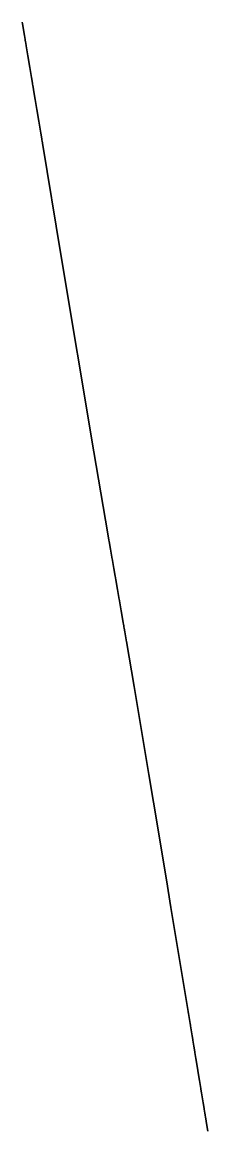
# Model space of a CAD drawing. Header units: inches. Extents: x 130170 to 284068, y 377793 to 804530.
# Drawn here: x 194832.8 to 194907, y 477730.7 to 478174.7 of the extents above; entities that cross this region are included whole.
import ezdxf

# ---------------------------------------------------------------- set-up
doc = ezdxf.new("R2010")
doc.units = ezdxf.units.IN
doc.header["$MEASUREMENT"] = 0
doc.layers.add('muni_il', color=7, linetype='Continuous')

msp = doc.modelspace()

# ---------------------------------------------------------------- linework, layer by layer
at = {"layer": 'muni_il'}
for points in [[(194832.78, 478174.81), (194832.81, 478174.61), (194832.84, 478174.41), (194832.87, 478174.21), (194832.91, 478174.02), (194832.94, 478173.82), (194832.97, 478173.62), (194833, 478173.42), (194833.04, 478173.23), (194833.07, 478173.03), (194833.1, 478172.83), (194833.14, 478172.64), (194833.17, 478172.44), (194833.2, 478172.24), (194833.23, 478172.04), (194833.27, 478171.85), (194833.3, 478171.65), (194833.33, 478171.45), (194833.37, 478171.25), (194833.4, 478171.06), (194833.43, 478170.86), (194833.46, 478170.66), (194833.5, 478170.47), (194833.53, 478170.27), (194833.56, 478170.07), (194833.6, 478169.87), (194833.63, 478169.68), (194833.66, 478169.48), (194833.7, 478169.28), (194833.73, 478169.08), (194833.76, 478168.89), (194833.79, 478168.69), (194833.83, 478168.49), (194833.86, 478168.3), (194833.89, 478168.1), (194833.93, 478167.9), (194833.96, 478167.7), (194833.99, 478167.51), (194834.02, 478167.31), (194834.06, 478167.11), (194834.09, 478166.91), (194834.12, 478166.72), (194834.16, 478166.52), (194834.19, 478166.32), (194834.22, 478166.13), (194834.25, 478165.93), (194834.29, 478165.73), (194834.32, 478165.53), (194834.35, 478165.34), (194834.39, 478165.14), (194834.42, 478164.94), (194834.45, 478164.74), (194834.48, 478164.55), (194834.52, 478164.35), (194834.55, 478164.15), (194834.58, 478163.96), (194834.62, 478163.76), (194834.65, 478163.56), (194834.68, 478163.36), (194834.71, 478163.17), (194834.75, 478162.97), (194834.78, 478162.77), (194834.81, 478162.57), (194834.85, 478162.38), (194834.88, 478162.18), (194834.91, 478161.98), (194834.94, 478161.79), (194834.98, 478161.59), (194835.01, 478161.39), (194835.04, 478161.19), (194835.08, 478161), (194835.11, 478160.8), (194835.14, 478160.6), (194835.18, 478160.4), (194835.21, 478160.21), (194835.24, 478160.01), (194835.27, 478159.81), (194835.31, 478159.62), (194835.34, 478159.42), (194835.37, 478159.22), (194835.41, 478159.02), (194835.44, 478158.83), (194835.47, 478158.63), (194835.5, 478158.43), (194835.54, 478158.23), (194835.57, 478158.04), (194835.6, 478157.84), (194835.64, 478157.64), (194835.67, 478157.45), (194835.7, 478157.25), (194835.73, 478157.05), (194835.77, 478156.85), (194835.8, 478156.66), (194835.83, 478156.46), (194835.87, 478156.26), (194835.9, 478156.06), (194835.93, 478155.87), (194835.97, 478155.67), (194836, 478155.47), (194836.03, 478155.28), (194836.06, 478155.08), (194836.1, 478154.88), (194836.13, 478154.68), (194836.16, 478154.49), (194836.2, 478154.29), (194836.23, 478154.09), (194836.26, 478153.89), (194836.29, 478153.7), (194836.33, 478153.5), (194836.36, 478153.3), (194836.39, 478153.11), (194836.43, 478152.91), (194836.46, 478152.71), (194836.49, 478152.51), (194836.53, 478152.32), (194836.56, 478152.12), (194836.59, 478151.92), (194836.62, 478151.72), (194836.66, 478151.53), (194836.69, 478151.33), (194836.72, 478151.13), (194836.76, 478150.94), (194836.79, 478150.74), (194836.82, 478150.54), (194836.85, 478150.34), (194836.89, 478150.15), (194836.92, 478149.95), (194836.95, 478149.75), (194836.99, 478149.55), (194837.02, 478149.36), (194837.05, 478149.16), (194837.09, 478148.96), (194837.12, 478148.77), (194837.15, 478148.57), (194837.18, 478148.37), (194837.22, 478148.17), (194837.25, 478147.98), (194837.28, 478147.78), (194837.32, 478147.58), (194837.35, 478147.38), (194837.38, 478147.19), (194837.42, 478146.99), (194837.45, 478146.79), (194837.48, 478146.6), (194837.51, 478146.4), (194837.55, 478146.2), (194837.58, 478146), (194837.61, 478145.81), (194837.65, 478145.61), (194837.68, 478145.41), (194837.71, 478145.21), (194837.75, 478145.02), (194837.78, 478144.82), (194837.81, 478144.62), (194837.84, 478144.43), (194837.88, 478144.23), (194837.91, 478144.03), (194837.94, 478143.83), (194837.98, 478143.64), (194838.01, 478143.44), (194838.04, 478143.24), (194838.08, 478143.04), (194838.11, 478142.85), (194838.14, 478142.65), (194838.17, 478142.45), (194838.21, 478142.26), (194838.24, 478142.06), (194838.27, 478141.86), (194838.31, 478141.66), (194838.34, 478141.47), (194838.37, 478141.27), (194838.41, 478141.07), (194838.44, 478140.87), (194838.47, 478140.68), (194838.5, 478140.48), (194838.54, 478140.28), (194838.57, 478140.09), (194838.6, 478139.89), (194838.64, 478139.69), (194838.67, 478139.49), (194838.7, 478139.3), (194838.74, 478139.1), (194838.77, 478138.9), (194838.8, 478138.7), (194838.83, 478138.51), (194838.87, 478138.31), (194838.9, 478138.11), (194838.93, 478137.92), (194838.97, 478137.72), (194839, 478137.52), (194839.03, 478137.32), (194839.07, 478137.13), (194839.1, 478136.93), (194839.13, 478136.73), (194839.16, 478136.54), (194839.2, 478136.34), (194839.23, 478136.14), (194839.26, 478135.94), (194839.3, 478135.75), (194839.33, 478135.55), (194839.36, 478135.35), (194839.4, 478135.15), (194839.43, 478134.96), (194839.46, 478134.76), (194839.49, 478134.56), (194839.53, 478134.37), (194839.56, 478134.17), (194839.59, 478133.97), (194839.63, 478133.77), (194839.66, 478133.58), (194839.69, 478133.38), (194839.73, 478133.18), (194839.76, 478132.98), (194839.79, 478132.79), (194839.83, 478132.59), (194839.86, 478132.39), (194839.89, 478132.2), (194839.92, 478132), (194839.96, 478131.8), (194839.99, 478131.6), (194840.02, 478131.41), (194840.06, 478131.21), (194840.09, 478131.01), (194840.12, 478130.81), (194840.16, 478130.62), (194840.19, 478130.42), (194840.22, 478130.22), (194840.25, 478130.03), (194840.29, 478129.83), (194840.32, 478129.63), (194840.35, 478129.43), (194840.39, 478129.24), (194840.42, 478129.04), (194840.45, 478128.84), (194840.49, 478128.65), (194840.52, 478128.45), (194840.55, 478128.25), (194840.59, 478128.05), (194840.62, 478127.86), (194840.65, 478127.66), (194840.68, 478127.46), (194840.72, 478127.26), (194840.75, 478127.07), (194840.78, 478126.87), (194840.82, 478126.67), (194840.88, 478126.32), (194848.21, 478081.65), (194861.36, 478002.64), (194867, 477969.77), (194867.05, 477969.45), (194867.09, 477969.25), (194867.12, 477969.05), (194867.16, 477968.86), (194867.19, 477968.66), (194867.22, 477968.46), (194867.26, 477968.27), (194867.29, 477968.07), (194867.33, 477967.87), (194867.36, 477967.68), (194867.4, 477967.48), (194867.43, 477967.28), (194867.46, 477967.08), (194867.5, 477966.89), (194867.53, 477966.69), (194867.57, 477966.49), (194867.6, 477966.3), (194867.64, 477966.1), (194867.67, 477965.9), (194867.7, 477965.71), (194867.74, 477965.51), (194867.77, 477965.31), (194867.81, 477965.11), (194867.84, 477964.92), (194867.88, 477964.72), (194867.91, 477964.52), (194867.94, 477964.33), (194867.98, 477964.13), (194868.01, 477963.93), (194868.05, 477963.73), (194868.08, 477963.54), (194868.12, 477963.34), (194868.15, 477963.14), (194868.18, 477962.95), (194868.22, 477962.75), (194868.25, 477962.55), (194868.29, 477962.36), (194868.32, 477962.16), (194868.36, 477961.96), (194868.39, 477961.76), (194868.42, 477961.57), (194868.46, 477961.37), (194868.49, 477961.17), (194868.53, 477960.98), (194868.56, 477960.78), (194868.6, 477960.58), (194868.63, 477960.38), (194868.66, 477960.19), (194868.7, 477959.99), (194868.73, 477959.79), (194868.77, 477959.6), (194868.8, 477959.4), (194868.83, 477959.2), (194868.87, 477959.01), (194868.9, 477958.81), (194868.94, 477958.61), (194868.97, 477958.41), (194869.01, 477958.22), (194869.04, 477958.02), (194869.07, 477957.82), (194869.11, 477957.63), (194869.14, 477957.43), (194869.18, 477957.23), (194869.21, 477957.03), (194869.24, 477956.84), (194869.28, 477956.64), (194869.31, 477956.44), (194869.35, 477956.25), (194869.38, 477956.05), (194869.42, 477955.85), (194869.45, 477955.66), (194869.48, 477955.46), (194869.52, 477955.26), (194869.55, 477955.06), (194869.59, 477954.87), (194869.62, 477954.67), (194869.65, 477954.47), (194869.69, 477954.28), (194869.72, 477954.08), (194869.76, 477953.88), (194869.79, 477953.68), (194869.83, 477953.49), (194869.86, 477953.29), (194869.89, 477953.09), (194869.93, 477952.9), (194869.96, 477952.7), (194870, 477952.5), (194870.03, 477952.31), (194870.06, 477952.11), (194870.1, 477951.91), (194870.13, 477951.71), (194870.17, 477951.52), (194870.2, 477951.32), (194870.23, 477951.12), (194870.27, 477950.93), (194870.3, 477950.73), (194870.34, 477950.53), (194870.37, 477950.33), (194870.41, 477950.14), (194870.44, 477949.94), (194870.47, 477949.74), (194870.51, 477949.55), (194870.54, 477949.35), (194870.58, 477949.15), (194870.61, 477948.96), (194870.64, 477948.76), (194870.68, 477948.56), (194870.71, 477948.36), (194870.75, 477948.17), (194870.78, 477947.97), (194870.81, 477947.77), (194870.85, 477947.58), (194870.88, 477947.38), (194870.92, 477947.18), (194870.95, 477946.98), (194870.98, 477946.79), (194871.02, 477946.59), (194871.05, 477946.39), (194871.09, 477946.2), (194871.12, 477946), (194871.15, 477945.8), (194871.19, 477945.6), (194871.22, 477945.41), (194871.26, 477945.21), (194871.29, 477945.01), (194871.32, 477944.82), (194871.36, 477944.62), (194871.39, 477944.42), (194871.43, 477944.23), (194871.46, 477944.03), (194871.49, 477943.83), (194871.53, 477943.63), (194871.56, 477943.44), (194871.6, 477943.24), (194871.63, 477943.04), (194871.66, 477942.85), (194871.7, 477942.65), (194871.73, 477942.45), (194871.77, 477942.25), (194871.8, 477942.06), (194871.83, 477941.86), (194871.87, 477941.66), (194871.9, 477941.47), (194871.94, 477941.27), (194871.97, 477941.07), (194872, 477940.87), (194872.04, 477940.68), (194872.07, 477940.48), (194872.11, 477940.28), (194872.14, 477940.09), (194872.17, 477939.89), (194872.21, 477939.69), (194872.24, 477939.49), (194872.28, 477939.3), (194872.31, 477939.1), (194872.34, 477938.9), (194872.38, 477938.71), (194872.41, 477938.51), (194872.45, 477938.31), (194872.48, 477938.12), (194872.51, 477937.92), (194872.55, 477937.72), (194872.58, 477937.52), (194872.62, 477937.33), (194872.65, 477937.13), (194872.68, 477936.93), (194872.72, 477936.74), (194872.75, 477936.54), (194872.79, 477936.34), (194872.82, 477936.14), (194872.85, 477935.95), (194872.89, 477935.75), (194872.92, 477935.55), (194872.96, 477935.36), (194872.99, 477935.16), (194873.02, 477934.96), (194873.06, 477934.76), (194873.09, 477934.57), (194873.12, 477934.37), (194873.16, 477934.17), (194873.19, 477933.98), (194873.23, 477933.78), (194873.26, 477933.58), (194873.29, 477933.38), (194873.33, 477933.19), (194873.36, 477932.99), (194873.4, 477932.79), (194873.43, 477932.6), (194873.46, 477932.4), (194873.5, 477932.2), (194873.53, 477932.01), (194873.57, 477931.81), (194873.6, 477931.61), (194873.63, 477931.41), (194873.67, 477931.22), (194873.7, 477931.02), (194873.73, 477930.82), (194873.77, 477930.63), (194873.8, 477930.43), (194873.84, 477930.23), (194873.87, 477930.03), (194873.9, 477929.84), (194873.94, 477929.64), (194873.97, 477929.44), (194874.01, 477929.25), (194874.04, 477929.05), (194874.07, 477928.85), (194874.11, 477928.65), (194874.14, 477928.46), (194874.17, 477928.26), (194874.21, 477928.06), (194874.24, 477927.87), (194874.28, 477927.67), (194874.31, 477927.47), (194874.34, 477927.27), (194874.38, 477927.08), (194874.41, 477926.88), (194874.45, 477926.68), (194877.54, 477908.6), (194883.43, 477873.4), (194885.23, 477862.28), (194890.42, 477831.24), (194892.23, 477820.16), (194899.11, 477778.55), (194899.14, 477778.35), (194899.17, 477778.15), (194899.21, 477777.95), (194899.24, 477777.76), (194899.27, 477777.56), (194899.3, 477777.36), (194899.33, 477777.17), (194899.37, 477776.97), (194899.4, 477776.77), (194899.43, 477776.57), (194899.46, 477776.38), (194899.49, 477776.18), (194899.53, 477775.98), (194899.56, 477775.78), (194899.59, 477775.59), (194899.62, 477775.39), (194899.66, 477775.19), (194899.69, 477774.99), (194899.72, 477774.8), (194899.75, 477774.6), (194899.78, 477774.4), (194899.82, 477774.2), (194899.85, 477774.01), (194899.88, 477773.81), (194899.91, 477773.61), (194899.94, 477773.41), (194899.98, 477773.22), (194900.01, 477773.02), (194900.04, 477772.82), (194900.07, 477772.62), (194900.1, 477772.43), (194900.14, 477772.23), (194900.17, 477772.03), (194900.2, 477771.84), (194900.23, 477771.64), (194900.27, 477771.44), (194900.3, 477771.24), (194900.33, 477771.05), (194900.36, 477770.85), (194900.39, 477770.65), (194900.43, 477770.45), (194900.46, 477770.26), (194900.49, 477770.06), (194900.52, 477769.86), (194900.55, 477769.66), (194900.59, 477769.47), (194900.62, 477769.27), (194900.65, 477769.07), (194900.68, 477768.87), (194900.72, 477768.68), (194900.75, 477768.48), (194900.78, 477768.28), (194900.81, 477768.08), (194900.84, 477767.89), (194900.88, 477767.69), (194900.91, 477767.49), (194900.94, 477767.29), (194900.97, 477767.1), (194901.01, 477766.9), (194901.04, 477766.7), (194901.07, 477766.51), (194901.1, 477766.31), (194901.13, 477766.11), (194901.17, 477765.91), (194901.2, 477765.72), (194901.23, 477765.52), (194901.26, 477765.32), (194901.3, 477765.12), (194901.33, 477764.93), (194901.36, 477764.73), (194901.39, 477764.53), (194901.42, 477764.33), (194901.46, 477764.14), (194901.49, 477763.94), (194901.52, 477763.74), (194901.55, 477763.54), (194901.59, 477763.35), (194901.62, 477763.15), (194901.65, 477762.95), (194901.68, 477762.76), (194901.71, 477762.56), (194901.75, 477762.36), (194901.78, 477762.16), (194901.81, 477761.97), (194901.84, 477761.77), (194901.88, 477761.57), (194901.91, 477761.37), (194901.94, 477761.18), (194901.97, 477760.98), (194902, 477760.78), (194902.04, 477760.58), (194902.07, 477760.39), (194902.1, 477760.19), (194902.13, 477759.99), (194902.17, 477759.79), (194902.2, 477759.6), (194902.23, 477759.4), (194902.26, 477759.2), (194902.29, 477759), (194902.33, 477758.81), (194902.36, 477758.61), (194902.39, 477758.41), (194902.42, 477758.22), (194902.46, 477758.02), (194902.49, 477757.82), (194902.52, 477757.62), (194902.55, 477757.43), (194902.59, 477757.23), (194902.62, 477757.03), (194902.65, 477756.83), (194902.68, 477756.64), (194902.71, 477756.44), (194902.75, 477756.24), (194902.78, 477756.04), (194902.81, 477755.85), (194902.84, 477755.65), (194902.88, 477755.45), (194902.91, 477755.25), (194902.94, 477755.06), (194902.97, 477754.86), (194903.01, 477754.66), (194903.04, 477754.47), (194903.07, 477754.27), (194903.1, 477754.07), (194903.14, 477753.87), (194903.17, 477753.68), (194903.2, 477753.48), (194903.23, 477753.28), (194903.26, 477753.08), (194903.3, 477752.89), (194903.33, 477752.69), (194903.36, 477752.49), (194903.39, 477752.29), (194903.43, 477752.1), (194903.46, 477751.9), (194903.49, 477751.7), (194903.52, 477751.5), (194903.56, 477751.31), (194903.59, 477751.11), (194903.62, 477750.91), (194903.65, 477750.72), (194903.69, 477750.52), (194903.72, 477750.32), (194903.75, 477750.12), (194903.78, 477749.93), (194903.82, 477749.73), (194903.85, 477749.53), (194903.88, 477749.33), (194903.91, 477749.14), (194903.94, 477748.94), (194903.98, 477748.74), (194904.01, 477748.54), (194904.04, 477748.35), (194904.07, 477748.15), (194904.11, 477747.95), (194904.14, 477747.76), (194904.17, 477747.56), (194904.2, 477747.36), (194904.24, 477747.16), (194904.27, 477746.97), (194904.3, 477746.77), (194904.33, 477746.57), (194904.37, 477746.37), (194904.4, 477746.18), (194904.43, 477745.98), (194904.46, 477745.78), (194904.5, 477745.58), (194904.53, 477745.39), (194904.56, 477745.19), (194904.59, 477744.99), (194904.63, 477744.79), (194904.66, 477744.6), (194904.69, 477744.4), (194904.72, 477744.2), (194904.76, 477744.01), (194904.79, 477743.81), (194904.82, 477743.61), (194904.85, 477743.41), (194904.89, 477743.22), (194904.92, 477743.02), (194904.95, 477742.82), (194904.98, 477742.62), (194905.02, 477742.43), (194905.05, 477742.23), (194905.08, 477742.03), (194905.11, 477741.83), (194905.15, 477741.64), (194905.18, 477741.44), (194905.21, 477741.24), (194905.24, 477741.05), (194905.28, 477740.85), (194905.31, 477740.65), (194905.34, 477740.45), (194905.37, 477740.26), (194905.41, 477740.06), (194905.44, 477739.86), (194905.47, 477739.66), (194905.5, 477739.47), (194905.54, 477739.27), (194905.57, 477739.07), (194905.6, 477738.87), (194905.63, 477738.68), (194905.67, 477738.48), (194905.7, 477738.28), (194905.73, 477738.09), (194905.76, 477737.89), (194905.8, 477737.69), (194905.83, 477737.49), (194905.86, 477737.3), (194905.89, 477737.1), (194905.93, 477736.9), (194905.96, 477736.7), (194906.01, 477736.37), (194906.05, 477736.14), (194906.08, 477735.95), (194906.12, 477735.75), (194906.15, 477735.55), (194906.18, 477735.35), (194906.21, 477735.16), (194906.24, 477734.96), (194906.28, 477734.76), (194906.31, 477734.56), (194906.34, 477734.37), (194906.37, 477734.17), (194906.41, 477733.97), (194906.44, 477733.78), (194906.47, 477733.58), (194906.5, 477733.38), (194906.53, 477733.18), (194906.57, 477732.99), (194906.6, 477732.79), (194906.63, 477732.59), (194906.66, 477732.39), (194906.69, 477732.2), (194906.73, 477732), (194906.76, 477731.8), (194906.79, 477731.6), (194906.82, 477731.41), (194906.86, 477731.21), (194906.89, 477731.01), (194906.92, 477730.81), (194906.95, 477730.62)], [(194906.95, 477730.62), (194906.92, 477730.81), (194906.89, 477731.01), (194906.86, 477731.21), (194906.82, 477731.41), (194906.79, 477731.6), (194906.76, 477731.8), (194906.73, 477732), (194906.69, 477732.2), (194906.66, 477732.39), (194906.63, 477732.59), (194906.6, 477732.79), (194906.57, 477732.99), (194906.53, 477733.18), (194906.5, 477733.38), (194906.47, 477733.58), (194906.44, 477733.78), (194906.41, 477733.97), (194906.37, 477734.17), (194906.34, 477734.37), (194906.31, 477734.56), (194906.28, 477734.76), (194906.24, 477734.96), (194906.21, 477735.16), (194906.18, 477735.35), (194906.15, 477735.55), (194906.12, 477735.75), (194906.08, 477735.95), (194906.05, 477736.14), (194906.01, 477736.37), (194905.96, 477736.7), (194905.93, 477736.9), (194905.89, 477737.1), (194905.86, 477737.3), (194905.83, 477737.49), (194905.8, 477737.69), (194905.76, 477737.89), (194905.73, 477738.09), (194905.7, 477738.28), (194905.67, 477738.48), (194905.63, 477738.68), (194905.6, 477738.87), (194905.57, 477739.07), (194905.54, 477739.27), (194905.5, 477739.47), (194905.47, 477739.66), (194905.44, 477739.86), (194905.41, 477740.06), (194905.37, 477740.26), (194905.34, 477740.45), (194905.31, 477740.65), (194905.28, 477740.85), (194905.24, 477741.05), (194905.21, 477741.24), (194905.18, 477741.44), (194905.15, 477741.64), (194905.11, 477741.83), (194905.08, 477742.03), (194905.05, 477742.23), (194905.02, 477742.43), (194904.98, 477742.62), (194904.95, 477742.82), (194904.92, 477743.02), (194904.89, 477743.22), (194904.85, 477743.41), (194904.82, 477743.61), (194904.79, 477743.81), (194904.76, 477744.01), (194904.72, 477744.2), (194904.69, 477744.4), (194904.66, 477744.6), (194904.63, 477744.79), (194904.59, 477744.99), (194904.56, 477745.19), (194904.53, 477745.39), (194904.5, 477745.58), (194904.46, 477745.78), (194904.43, 477745.98), (194904.4, 477746.18), (194904.37, 477746.37), (194904.33, 477746.57), (194904.3, 477746.77), (194904.27, 477746.97), (194904.24, 477747.16), (194904.2, 477747.36), (194904.17, 477747.56), (194904.14, 477747.76), (194904.11, 477747.95), (194904.07, 477748.15), (194904.04, 477748.35), (194904.01, 477748.54), (194903.98, 477748.74), (194903.94, 477748.94), (194903.91, 477749.14), (194903.88, 477749.33), (194903.85, 477749.53), (194903.82, 477749.73), (194903.78, 477749.93), (194903.75, 477750.12), (194903.72, 477750.32), (194903.69, 477750.52), (194903.65, 477750.72), (194903.62, 477750.91), (194903.59, 477751.11), (194903.56, 477751.31), (194903.52, 477751.5), (194903.49, 477751.7), (194903.46, 477751.9), (194903.43, 477752.1), (194903.39, 477752.29), (194903.36, 477752.49), (194903.33, 477752.69), (194903.3, 477752.89), (194903.26, 477753.08), (194903.23, 477753.28), (194903.2, 477753.48), (194903.17, 477753.68), (194903.14, 477753.87), (194903.1, 477754.07), (194903.07, 477754.27), (194903.04, 477754.47), (194903.01, 477754.66), (194902.97, 477754.86), (194902.94, 477755.06), (194902.91, 477755.25), (194902.88, 477755.45), (194902.84, 477755.65), (194902.81, 477755.85), (194902.78, 477756.04), (194902.75, 477756.24), (194902.71, 477756.44), (194902.68, 477756.64), (194902.65, 477756.83), (194902.62, 477757.03), (194902.59, 477757.23), (194902.55, 477757.43), (194902.52, 477757.62), (194902.49, 477757.82), (194902.46, 477758.02), (194902.42, 477758.22), (194902.39, 477758.41), (194902.36, 477758.61), (194902.33, 477758.81), (194902.29, 477759), (194902.26, 477759.2), (194902.23, 477759.4), (194902.2, 477759.6), (194902.17, 477759.79), (194902.13, 477759.99), (194902.1, 477760.19), (194902.07, 477760.39), (194902.04, 477760.58), (194902, 477760.78), (194901.97, 477760.98), (194901.94, 477761.18), (194901.91, 477761.37), (194901.88, 477761.57), (194901.84, 477761.77), (194901.81, 477761.97), (194901.78, 477762.16), (194901.75, 477762.36), (194901.71, 477762.56), (194901.68, 477762.76), (194901.65, 477762.95), (194901.62, 477763.15), (194901.59, 477763.35), (194901.55, 477763.54), (194901.52, 477763.74), (194901.49, 477763.94), (194901.46, 477764.14), (194901.42, 477764.33), (194901.39, 477764.53), (194901.36, 477764.73), (194901.33, 477764.93), (194901.3, 477765.12), (194901.26, 477765.32), (194901.23, 477765.52), (194901.2, 477765.72), (194901.17, 477765.91), (194901.13, 477766.11), (194901.1, 477766.31), (194901.07, 477766.51), (194901.04, 477766.7), (194901.01, 477766.9), (194900.97, 477767.1), (194900.94, 477767.29), (194900.91, 477767.49), (194900.88, 477767.69), (194900.84, 477767.89), (194900.81, 477768.08), (194900.78, 477768.28), (194900.75, 477768.48), (194900.72, 477768.68), (194900.68, 477768.87), (194900.65, 477769.07), (194900.62, 477769.27), (194900.59, 477769.47), (194900.55, 477769.66), (194900.52, 477769.86), (194900.49, 477770.06), (194900.46, 477770.26), (194900.43, 477770.45), (194900.39, 477770.65), (194900.36, 477770.85), (194900.33, 477771.05), (194900.3, 477771.24), (194900.27, 477771.44), (194900.23, 477771.64), (194900.2, 477771.84), (194900.17, 477772.03), (194900.14, 477772.23), (194900.1, 477772.43), (194900.07, 477772.62), (194900.04, 477772.82), (194900.01, 477773.02), (194899.98, 477773.22), (194899.94, 477773.41), (194899.91, 477773.61), (194899.88, 477773.81), (194899.85, 477774.01), (194899.82, 477774.2), (194899.78, 477774.4), (194899.75, 477774.6), (194899.72, 477774.8), (194899.69, 477774.99), (194899.66, 477775.19), (194899.62, 477775.39), (194899.59, 477775.59), (194899.56, 477775.78), (194899.53, 477775.98), (194899.49, 477776.18), (194899.46, 477776.38), (194899.43, 477776.57), (194899.4, 477776.77), (194899.37, 477776.97), (194899.33, 477777.17), (194899.3, 477777.36), (194899.27, 477777.56), (194899.24, 477777.76), (194899.21, 477777.95), (194899.17, 477778.15), (194899.14, 477778.35), (194899.11, 477778.55), (194892.23, 477820.16), (194890.42, 477831.24), (194885.23, 477862.28), (194883.43, 477873.4), (194877.54, 477908.6), (194874.45, 477926.68), (194874.41, 477926.88), (194874.38, 477927.08), (194874.34, 477927.27), (194874.31, 477927.47), (194874.28, 477927.67), (194874.24, 477927.87), (194874.21, 477928.06), (194874.17, 477928.26), (194874.14, 477928.46), (194874.11, 477928.65), (194874.07, 477928.85), (194874.04, 477929.05), (194874.01, 477929.25), (194873.97, 477929.44), (194873.94, 477929.64), (194873.9, 477929.84), (194873.87, 477930.03), (194873.84, 477930.23), (194873.8, 477930.43), (194873.77, 477930.63), (194873.73, 477930.82), (194873.7, 477931.02), (194873.67, 477931.22), (194873.63, 477931.41), (194873.6, 477931.61), (194873.57, 477931.81), (194873.53, 477932.01), (194873.5, 477932.2), (194873.46, 477932.4), (194873.43, 477932.6), (194873.4, 477932.79), (194873.36, 477932.99), (194873.33, 477933.19), (194873.29, 477933.38), (194873.26, 477933.58), (194873.23, 477933.78), (194873.19, 477933.98), (194873.16, 477934.17), (194873.12, 477934.37), (194873.09, 477934.57), (194873.06, 477934.76), (194873.02, 477934.96), (194872.99, 477935.16), (194872.96, 477935.36), (194872.92, 477935.55), (194872.89, 477935.75), (194872.85, 477935.95), (194872.82, 477936.14), (194872.79, 477936.34), (194872.75, 477936.54), (194872.72, 477936.74), (194872.68, 477936.93), (194872.65, 477937.13), (194872.62, 477937.33), (194872.58, 477937.52), (194872.55, 477937.72), (194872.51, 477937.92), (194872.48, 477938.12), (194872.45, 477938.31), (194872.41, 477938.51), (194872.38, 477938.71), (194872.34, 477938.9), (194872.31, 477939.1), (194872.28, 477939.3), (194872.24, 477939.49), (194872.21, 477939.69), (194872.17, 477939.89), (194872.14, 477940.09), (194872.11, 477940.28), (194872.07, 477940.48), (194872.04, 477940.68), (194872, 477940.87), (194871.97, 477941.07), (194871.94, 477941.27), (194871.9, 477941.47), (194871.87, 477941.66), (194871.83, 477941.86), (194871.8, 477942.06), (194871.77, 477942.25), (194871.73, 477942.45), (194871.7, 477942.65), (194871.66, 477942.85), (194871.63, 477943.04), (194871.6, 477943.24), (194871.56, 477943.44), (194871.53, 477943.63), (194871.49, 477943.83), (194871.46, 477944.03), (194871.43, 477944.23), (194871.39, 477944.42), (194871.36, 477944.62), (194871.32, 477944.82), (194871.29, 477945.01), (194871.26, 477945.21), (194871.22, 477945.41), (194871.19, 477945.6), (194871.15, 477945.8), (194871.12, 477946), (194871.09, 477946.2), (194871.05, 477946.39), (194871.02, 477946.59), (194870.98, 477946.79), (194870.95, 477946.98), (194870.92, 477947.18), (194870.88, 477947.38), (194870.85, 477947.58), (194870.81, 477947.77), (194870.78, 477947.97), (194870.75, 477948.17), (194870.71, 477948.36), (194870.68, 477948.56), (194870.64, 477948.76), (194870.61, 477948.96), (194870.58, 477949.15), (194870.54, 477949.35), (194870.51, 477949.55), (194870.47, 477949.74), (194870.44, 477949.94), (194870.41, 477950.14), (194870.37, 477950.33), (194870.34, 477950.53), (194870.3, 477950.73), (194870.27, 477950.93), (194870.23, 477951.12), (194870.2, 477951.32), (194870.17, 477951.52), (194870.13, 477951.71), (194870.1, 477951.91), (194870.06, 477952.11), (194870.03, 477952.31), (194870, 477952.5), (194869.96, 477952.7), (194869.93, 477952.9), (194869.89, 477953.09), (194869.86, 477953.29), (194869.83, 477953.49), (194869.79, 477953.68), (194869.76, 477953.88), (194869.72, 477954.08), (194869.69, 477954.28), (194869.65, 477954.47), (194869.62, 477954.67), (194869.59, 477954.87), (194869.55, 477955.06), (194869.52, 477955.26), (194869.48, 477955.46), (194869.45, 477955.66), (194869.42, 477955.85), (194869.38, 477956.05), (194869.35, 477956.25), (194869.31, 477956.44), (194869.28, 477956.64), (194869.24, 477956.84), (194869.21, 477957.03), (194869.18, 477957.23), (194869.14, 477957.43), (194869.11, 477957.63), (194869.07, 477957.82), (194869.04, 477958.02), (194869.01, 477958.22), (194868.97, 477958.41), (194868.94, 477958.61), (194868.9, 477958.81), (194868.87, 477959.01), (194868.83, 477959.2), (194868.8, 477959.4), (194868.77, 477959.6), (194868.73, 477959.79), (194868.7, 477959.99), (194868.66, 477960.19), (194868.63, 477960.38), (194868.6, 477960.58), (194868.56, 477960.78), (194868.53, 477960.98), (194868.49, 477961.17), (194868.46, 477961.37), (194868.42, 477961.57), (194868.39, 477961.76), (194868.36, 477961.96), (194868.32, 477962.16), (194868.29, 477962.36), (194868.25, 477962.55), (194868.22, 477962.75), (194868.18, 477962.95), (194868.15, 477963.14), (194868.12, 477963.34), (194868.08, 477963.54), (194868.05, 477963.73), (194868.01, 477963.93), (194867.98, 477964.13), (194867.94, 477964.33), (194867.91, 477964.52), (194867.88, 477964.72), (194867.84, 477964.92), (194867.81, 477965.11), (194867.77, 477965.31), (194867.74, 477965.51), (194867.7, 477965.71), (194867.67, 477965.9), (194867.64, 477966.1), (194867.6, 477966.3), (194867.57, 477966.49), (194867.53, 477966.69), (194867.5, 477966.89), (194867.46, 477967.08), (194867.43, 477967.28), (194867.4, 477967.48), (194867.36, 477967.68), (194867.33, 477967.87), (194867.29, 477968.07), (194867.26, 477968.27), (194867.22, 477968.46), (194867.19, 477968.66), (194867.16, 477968.86), (194867.12, 477969.05), (194867.09, 477969.25), (194867.05, 477969.45), (194867, 477969.77), (194861.36, 478002.64), (194848.21, 478081.65), (194840.88, 478126.32), (194840.82, 478126.67), (194840.78, 478126.87), (194840.75, 478127.07), (194840.72, 478127.26), (194840.68, 478127.46), (194840.65, 478127.66), (194840.62, 478127.86), (194840.59, 478128.05), (194840.55, 478128.25), (194840.52, 478128.45), (194840.49, 478128.65), (194840.45, 478128.84), (194840.42, 478129.04), (194840.39, 478129.24), (194840.35, 478129.43), (194840.32, 478129.63), (194840.29, 478129.83), (194840.25, 478130.03), (194840.22, 478130.22), (194840.19, 478130.42), (194840.16, 478130.62), (194840.12, 478130.81), (194840.09, 478131.01), (194840.06, 478131.21), (194840.02, 478131.41), (194839.99, 478131.6), (194839.96, 478131.8), (194839.92, 478132), (194839.89, 478132.2), (194839.86, 478132.39), (194839.83, 478132.59), (194839.79, 478132.79), (194839.76, 478132.98), (194839.73, 478133.18), (194839.69, 478133.38), (194839.66, 478133.58), (194839.63, 478133.77), (194839.59, 478133.97), (194839.56, 478134.17), (194839.53, 478134.37), (194839.49, 478134.56), (194839.46, 478134.76), (194839.43, 478134.96), (194839.4, 478135.15), (194839.36, 478135.35), (194839.33, 478135.55), (194839.3, 478135.75), (194839.26, 478135.94), (194839.23, 478136.14), (194839.2, 478136.34), (194839.16, 478136.54), (194839.13, 478136.73), (194839.1, 478136.93), (194839.07, 478137.13), (194839.03, 478137.32), (194839, 478137.52), (194838.97, 478137.72), (194838.93, 478137.92), (194838.9, 478138.11), (194838.87, 478138.31), (194838.83, 478138.51), (194838.8, 478138.7), (194838.77, 478138.9), (194838.74, 478139.1), (194838.7, 478139.3), (194838.67, 478139.49), (194838.64, 478139.69), (194838.6, 478139.89), (194838.57, 478140.09), (194838.54, 478140.28), (194838.5, 478140.48), (194838.47, 478140.68), (194838.44, 478140.87), (194838.41, 478141.07), (194838.37, 478141.27), (194838.34, 478141.47), (194838.31, 478141.66), (194838.27, 478141.86), (194838.24, 478142.06), (194838.21, 478142.26), (194838.17, 478142.45), (194838.14, 478142.65), (194838.11, 478142.85), (194838.08, 478143.04), (194838.04, 478143.24), (194838.01, 478143.44), (194837.98, 478143.64), (194837.94, 478143.83), (194837.91, 478144.03), (194837.88, 478144.23), (194837.84, 478144.43), (194837.81, 478144.62), (194837.78, 478144.82), (194837.75, 478145.02), (194837.71, 478145.21), (194837.68, 478145.41), (194837.65, 478145.61), (194837.61, 478145.81), (194837.58, 478146), (194837.55, 478146.2), (194837.51, 478146.4), (194837.48, 478146.6), (194837.45, 478146.79), (194837.42, 478146.99), (194837.38, 478147.19), (194837.35, 478147.38), (194837.32, 478147.58), (194837.28, 478147.78), (194837.25, 478147.98), (194837.22, 478148.17), (194837.18, 478148.37), (194837.15, 478148.57), (194837.12, 478148.77), (194837.09, 478148.96), (194837.05, 478149.16), (194837.02, 478149.36), (194836.99, 478149.55), (194836.95, 478149.75), (194836.92, 478149.95), (194836.89, 478150.15), (194836.85, 478150.34), (194836.82, 478150.54), (194836.79, 478150.74), (194836.76, 478150.94), (194836.72, 478151.13), (194836.69, 478151.33), (194836.66, 478151.53), (194836.62, 478151.72), (194836.59, 478151.92), (194836.56, 478152.12), (194836.53, 478152.32), (194836.49, 478152.51), (194836.46, 478152.71), (194836.43, 478152.91), (194836.39, 478153.11), (194836.36, 478153.3), (194836.33, 478153.5), (194836.29, 478153.7), (194836.26, 478153.89), (194836.23, 478154.09), (194836.2, 478154.29), (194836.16, 478154.49), (194836.13, 478154.68), (194836.1, 478154.88), (194836.06, 478155.08), (194836.03, 478155.28), (194836, 478155.47), (194835.97, 478155.67), (194835.93, 478155.87), (194835.9, 478156.06), (194835.87, 478156.26), (194835.83, 478156.46), (194835.8, 478156.66), (194835.77, 478156.85), (194835.73, 478157.05), (194835.7, 478157.25), (194835.67, 478157.45), (194835.64, 478157.64), (194835.6, 478157.84), (194835.57, 478158.04), (194835.54, 478158.23), (194835.5, 478158.43), (194835.47, 478158.63), (194835.44, 478158.83), (194835.41, 478159.02), (194835.37, 478159.22), (194835.34, 478159.42), (194835.31, 478159.62), (194835.27, 478159.81), (194835.24, 478160.01), (194835.21, 478160.21), (194835.18, 478160.4), (194835.14, 478160.6), (194835.11, 478160.8), (194835.08, 478161), (194835.04, 478161.19), (194835.01, 478161.39), (194834.98, 478161.59), (194834.94, 478161.79), (194834.91, 478161.98), (194834.88, 478162.18), (194834.85, 478162.38), (194834.81, 478162.57), (194834.78, 478162.77), (194834.75, 478162.97), (194834.71, 478163.17), (194834.68, 478163.36), (194834.65, 478163.56), (194834.62, 478163.76), (194834.58, 478163.96), (194834.55, 478164.15), (194834.52, 478164.35), (194834.48, 478164.55), (194834.45, 478164.74), (194834.42, 478164.94), (194834.39, 478165.14), (194834.35, 478165.34), (194834.32, 478165.53), (194834.29, 478165.73), (194834.25, 478165.93), (194834.22, 478166.13), (194834.19, 478166.32), (194834.16, 478166.52), (194834.12, 478166.72), (194834.09, 478166.91), (194834.06, 478167.11), (194834.02, 478167.31), (194833.99, 478167.51), (194833.96, 478167.7), (194833.93, 478167.9), (194833.89, 478168.1), (194833.86, 478168.3), (194833.83, 478168.49), (194833.79, 478168.69), (194833.76, 478168.89), (194833.73, 478169.08), (194833.7, 478169.28), (194833.66, 478169.48), (194833.63, 478169.68), (194833.6, 478169.87), (194833.56, 478170.07), (194833.53, 478170.27), (194833.5, 478170.47), (194833.46, 478170.66), (194833.43, 478170.86), (194833.4, 478171.06), (194833.37, 478171.25), (194833.33, 478171.45), (194833.3, 478171.65), (194833.27, 478171.85), (194833.23, 478172.04), (194833.2, 478172.24), (194833.17, 478172.44), (194833.14, 478172.64), (194833.1, 478172.83), (194833.07, 478173.03), (194833.04, 478173.23), (194833, 478173.42), (194832.97, 478173.62), (194832.94, 478173.82), (194832.91, 478174.02), (194832.87, 478174.21), (194832.84, 478174.41), (194832.81, 478174.61), (194832.78, 478174.81)]]:
    msp.add_lwpolyline(points, dxfattribs=at)

doc.saveas('drawing.dxf')
